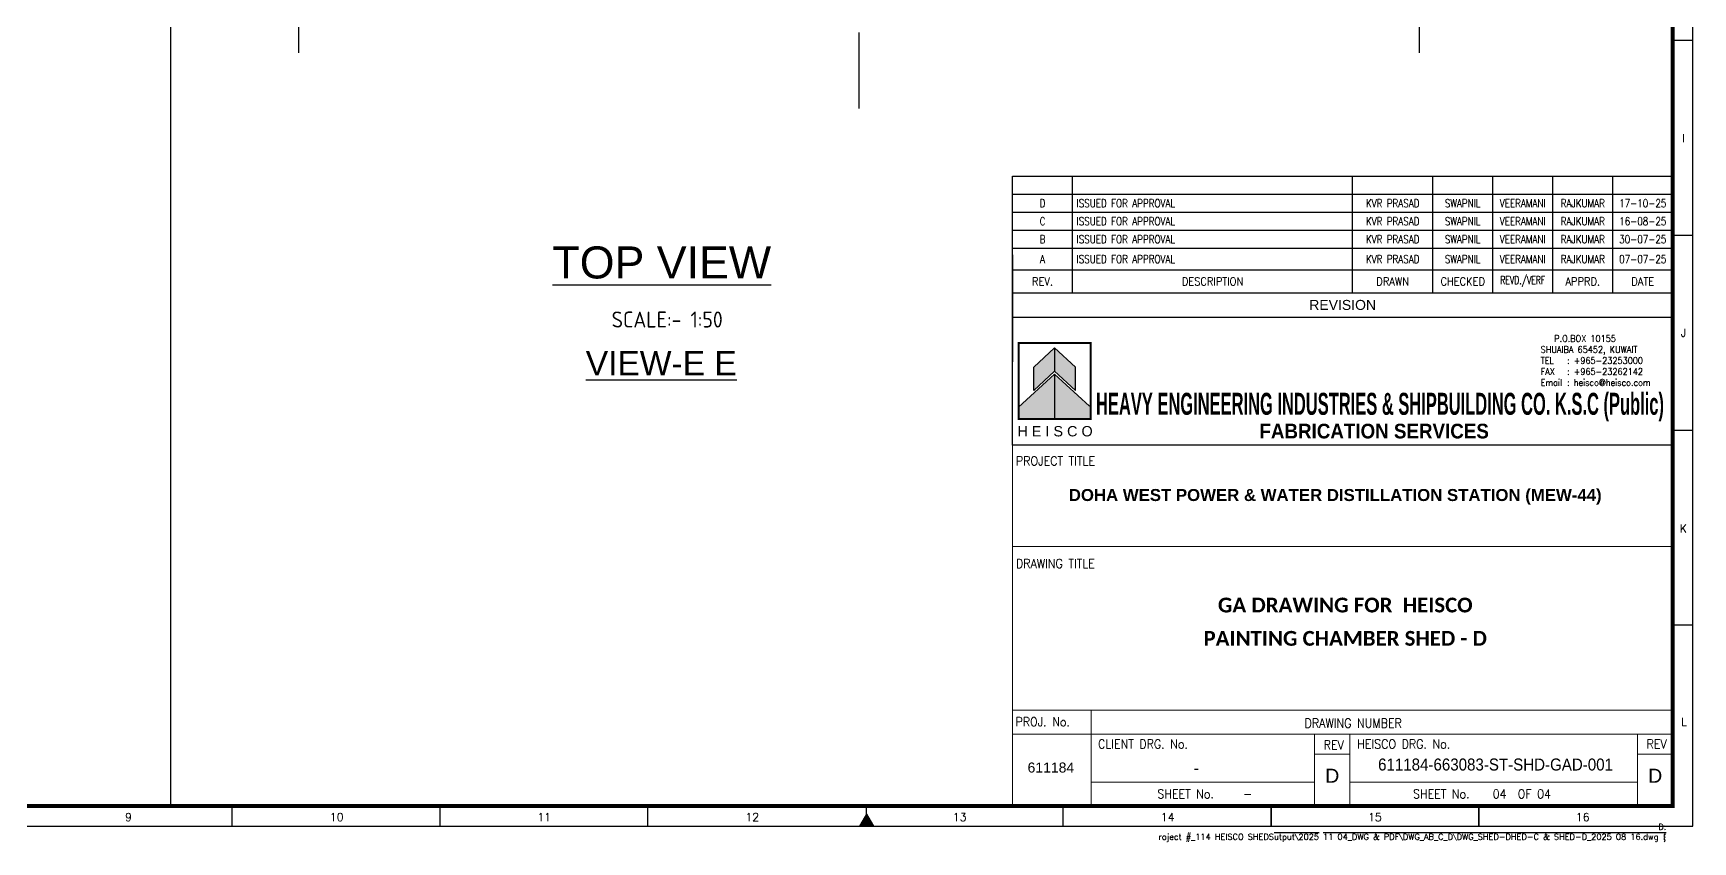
# Model space of a CAD drawing. Header units: millimetres. Extents: x -66 to 3621, y -1 to 3307.
# Drawn here: x 3202.9 to 3617.7, y 2713.4 to 2915.4 of the extents above; entities that cross this region are included whole.
import ezdxf
from ezdxf.enums import TextEntityAlignment as Align

# ---------------------------------------------------------------- set-up
doc = ezdxf.new("R2010")
doc.units = ezdxf.units.MM
doc.linetypes.add('CENTER2', pattern=[28.575, 19.05, -3.175, 3.175, -3.175])
for name, color, linetype in [('BORDER', 6, 'Continuous'), ('HEISCO', 7, 'Continuous'), ('TABLE', 4, 'Continuous')]:
    doc.layers.add(name, color=color, linetype=linetype)
doc.styles.add('ACISOTS', font='isocp.shx')
doc.styles.add('arial', font='arial.ttf')
doc.styles.add('HEISCO', font='ariblk.ttf')
doc.styles.add('HEISCO.', font='arial.ttf')
doc.styles.add('LOGO', font='ROMANS.SHX')
doc.styles.add('ROMANS', font='romans.shx', dxfattribs={"width": 0.8})
doc.styles.get("Standard").update_dxf_attribs({"font": 'arial.ttf'})

# ---------------------------------------------------------------- blocks, each defined once
blk = doc.blocks.new('A1B')
at = {"layer": 'BORDER', "color": 1}
for p, q in [((837, 199.17), (832, 199.17)), ((837, 150.51), (832, 150.51)), ((837, 101.84), (832, 101.84)), ((837, 53.17), (832, 53.17)), ((471.94, 8), (471.94, 3)), ((523.88, 8), (523.88, 3)), ((575.81, 8), (575.81, 3)), ((679.69, 3), (679.69, 8)), ((731.63, 3), (731.63, 8)), ((731.63, 8), (731.63, 3)), ((731.63, 3), (731.63, 8)), ((783.56, 3), (783.56, 8)), ((783.56, 8), (783.56, 3))]:
    blk.add_line(p, q, dxfattribs=at)
at = {"layer": 'BORDER'}
for p, q in [((630.5, 6), (628.77, 3)), ((630.5, 3), (630.5, 8)), ((630.5, 6), (632.23, 3))]:
    blk.add_line(p, q, dxfattribs=at)
blk.add_lwpolyline([(837, 3), (837, 590), (3, 590), (3, 3)], close=True, dxfattribs=at)
at = {"layer": 'BORDER', "const_width": 1}
blk.add_lwpolyline([(8, 8), (832, 8), (832, 585), (8, 585)], close=True, dxfattribs=at)
at = {"layer": 'BORDER'}
blk.add_solid([(632.23, 3), (628.77, 3), (630.5, 6)], dxfattribs=at)
at = {"color": 11, "insert": (830.38, 1.34), "char_height": 1.5, "width": 401.355, "attachment_point": 6, "style": 'ROMANS'}
blk.add_mtext('{\\W1;\\C1;D:\\Project #_114 HEISCO SHEDS\\Output\\2025 11 04_DWG & PDF\\DWG_AB_C_D\\DWG_SHED-D\\SHED-C & SHED-D_2025 08 16.dwg }', dxfattribs=at)
at = {"layer": 'BORDER', "color": 1, "style": 'ROMANS'}
for s, p in [('I', (834.69, 173.82)), ('J', (834.67, 125.23)), ('K', (834.62, 76.36)), ('L', (834.8, 28.07)), ('9', (446.1, 4.25)), ('10', (498.13, 4.25)), ('11', (549.97, 4.25)), ('12', (601.96, 4.25)), ('13', (653.79, 4.25)), ('14', (705.77, 4.25)), ('15', (757.56, 4.25)), ('16', (809.48, 4.25))]:
    blk.add_text(s, height=2, dxfattribs=at).set_placement(p, align=Align.CENTER)
blk = doc.blocks.new('A$C61D9601B')
at = {"layer": 'HEISCO'}
for color, points in [(34, [(5.84, -8.9), (5.84, -15.38), (11.66, -10.02), (11.66, -3.54)]), (40, [(11.66, -3.54), (11.66, -10.02), (17.48, -15.38), (17.48, -8.9)]), (142, [(1.66, -19.99), (1.66, -23.3), (11.66, -23.3), (11.66, -10.78)]), (138, [(11.66, -10.78), (11.66, -23.3), (21.66, -23.3), (21.66, -19.99)])]:
    blk.add_hatch(color=color, dxfattribs=at).paths.add_polyline_path(points)
blk.add_line((11.66, -10.78), (11.66, -23.3))
blk.add_line((11.66, -10.78), (11.66, -23.3))
at = {"layer": 'HEISCO', "color": 142, "true_color": 0x00a8e1}
blk.add_line((11.66, -10.78), (1.66, -19.99), dxfattribs=at)
at = {"layer": 'HEISCO', "color": 138, "true_color": 0x004961}
for q in [(11.66, -23.3), (21.38, -19.73), (11.66, -23.3)]:
    blk.add_line((11.66, -10.78), q, dxfattribs=at)
at = {"layer": 'HEISCO', "color": 142, "true_color": 0x00a8e1, "const_width": 0.559}
blk.add_lwpolyline([(21.66, -23.3), (21.66, -2.17), (1.66, -2.17), (1.66, -23.3)], close=True, dxfattribs=at)
at = {"layer": 'HEISCO', "color": 34, "true_color": 0xa85400}
blk.add_lwpolyline([(5.84, -8.9), (11.66, -3.54), (11.66, -10.02), (5.84, -15.38)], close=True, dxfattribs=at)
at = {"layer": 'HEISCO', "color": 40, "true_color": 0xffc038}
blk.add_lwpolyline([(17.48, -8.9), (11.66, -3.54), (11.66, -10.02), (17.48, -15.38)], close=True, dxfattribs=at)
at = {"layer": 'HEISCO', "color": 7, "linetype": 'Continuous', "style": 'HEISCO.'}
blk.add_text('H E I S C O', height=2.8666, dxfattribs=at).set_placement((11.77, -26.65), align=Align.MIDDLE_CENTER)
blk = doc.blocks.new('165-HEISCO')
at = {"layer": 'HEISCO', "color": 6}
blk.add_lwpolyline([(0, 32), (165, 32), (165, 0), (0, 0)], close=True, dxfattribs=at)
at = {"layer": 'HEISCO', "xscale": 0.9, "yscale": 0.9, "zscale": 0.9}
blk.add_blockref('A$C61D9601B', (0.03, 27.46), dxfattribs=at)
at = {"layer": 'HEISCO', "color": 7, "linetype": 'ByBlock', "style": 'HEISCO', "width": 0.471616}
blk.add_text('HEAVY ENGINEERING INDUSTRIES & SHIPBUILDING CO. K.S.C (Public)', height=5.5, dxfattribs=at).set_placement((20.87, 7.57), (162.79, 7.57), align=Align.FIT)
at = {"layer": 'HEISCO', "color": 7, "linetype": 'ByBlock', "style": 'HEISCO', "width": 0.8}
blk.add_text('FABRICATION SERVICES', height=3.6667, dxfattribs=at).set_placement((90.37, 3.51), align=Align.MIDDLE_CENTER)
at = {"layer": 'HEISCO', "color": 3, "insert": (131.98, 27.45), "char_height": 1.65, "width": 30.9183, "attachment_point": 1, "style": 'LOGO'}
blk.add_mtext('\\pxsm1,ql;   {\\W0.9;P.O.BOX 10155\\P\\pt3,4;SHUAIBA 65452, KUWAIT \\P\\pt4;TEL^I: +965-23253000 \\PFAX^I: +965-23262142 \\PEmail^I: heisco@heisco.com}', dxfattribs=at)
blk = doc.blocks.new('*T6013')
at = {"layer": 'TABLE', "color": 4}
for p, q in [((0, 35.16), (165, 35.16)), ((0, 0), (0, 35.16)), ((15, 6), (15, 35.16)), ((85, 6), (85, 35.16)), ((105, 6), (105, 35.16)), ((120, 6), (120, 35.16)), ((135, 6), (135, 35.16)), ((150, 6), (150, 35.16)), ((165, 0), (165, 35.16)), ((0, 11.77), (165, 11.77)), ((0, 6), (15, 6)), ((0, 0), (165, 0))]:
    blk.add_line(p, q, dxfattribs=at)
at = {"layer": 'TABLE', "color": 8}
for p, q in [((0, 30.66), (165, 30.66)), ((0, 26.16), (165, 26.16)), ((0, 21.66), (165, 21.66)), ((0, 17.16), (165, 17.16))]:
    blk.add_line(p, q, dxfattribs=at)
at = {"layer": 'TABLE', "color": 0, "lineweight": -2}
blk.add_line((15, 6), (165, 6), dxfattribs=at)
at = {"layer": 'TABLE', "color": 7}
for s, insert, char_height, width, attachment_point, style in [('D', (7.5, 28.41), 2, 13, 5, 'ROMANS'), ('ISSUED FOR APPROVAL', (16, 28.41), 2, 68, 4, 'ROMANS'), ('KVR PRASAD', (95, 28.41), 2, 18, 5, 'ROMANS'), ('SWAPNIL', (112.5, 28.41), 2, 13, 5, 'ROMANS'), ('VEERAMANI', (127.5, 28.41), 2, 13, 5, 'ROMANS'), ('RAJKUMAR', (142.5, 28.41), 2, 13, 5, 'ROMANS'), ('17-10-25', (157.5, 28.41), 2, 13, 5, 'ROMANS'), ('C', (7.5, 23.91), 2, 13, 5, 'ROMANS'), ('ISSUED FOR APPROVAL', (16, 23.91), 2, 68, 4, 'ROMANS'), ('KVR PRASAD', (95, 23.91), 2, 18, 5, 'ROMANS'), ('SWAPNIL', (112.5, 23.91), 2, 13, 5, 'ROMANS'), ('VEERAMANI', (127.5, 23.91), 2, 13, 5, 'ROMANS'), ('RAJKUMAR', (142.5, 23.91), 2, 13, 5, 'ROMANS'), ('16-08-25', (157.5, 23.91), 2, 13, 5, 'ROMANS'), ('B', (7.5, 19.41), 2, 13, 5, 'ROMANS'), ('ISSUED FOR APPROVAL', (16, 19.41), 2, 68, 4, 'ROMANS'), ('KVR PRASAD', (95, 19.41), 2, 18, 5, 'ROMANS'), ('SWAPNIL', (112.5, 19.41), 2, 13, 5, 'ROMANS'), ('VEERAMANI', (127.5, 19.41), 2, 13, 5, 'ROMANS'), ('RAJKUMAR', (142.5, 19.41), 2, 13, 5, 'ROMANS'), ('30-07-25', (157.5, 19.41), 2, 13, 5, 'ROMANS'), ('{\\W0.9;REV.}', (7.5, 8.89), 2, 13, 5, 'ROMANS'), ('{\\W0.9;DESCRIPTION}', (50, 8.89), 2, 68, 5, 'ROMANS'), ('{\\W0.9;DRAWN}', (95, 8.89), 2, 18, 5, 'ROMANS'), ('{\\W0.9;CHECKED}', (112.5, 8.89), 2, 13, 5, 'ROMANS'), ('{\\W0.7;REVD./VERF}', (127.5, 8.89), 2, 13, 5, 'ROMANS'), ('{\\W0.9;APPRD.}', (142.5, 8.89), 2, 13, 5, 'ROMANS'), ('{\\W0.9;DATE}', (157.5, 8.89), 2, 13, 5, 'ROMANS'), ('{\\C7;REVISION}', (82.5, 3), 2.5, 163, 5, 'arial')]:
    blk.add_mtext(s, dxfattribs=dict(at, insert=insert, char_height=char_height, width=width, attachment_point=attachment_point, style=style))
at = {"layer": 'TABLE', "color": 3, "char_height": 2, "style": 'ROMANS'}
for s, insert, width, attachment_point in [('A', (7.5, 14.46), 13, 5), ('ISSUED FOR APPROVAL', (16, 14.46), 68, 4), ('KVR PRASAD', (95, 14.46), 18, 5), ('SWAPNIL', (112.5, 14.46), 13, 5), ('VEERAMANI', (127.5, 14.46), 13, 5), ('RAJKUMAR', (142.5, 14.46), 13, 5), ('07-07-25', (157.5, 14.46), 13, 5)]:
    blk.add_mtext(s, dxfattribs=dict(at, insert=insert, width=width, attachment_point=attachment_point))

msp = doc.modelspace()

# ---------------------------------------------------------------- linework, layer by layer
msp.add_line((3237.21691, 3299.33669), (3237.21691, 2722.33669))
at = {"linetype": 'CENTER2'}
for p, q in [((3409.3388, 2896.52211), (3409.3388, 3277.89558)), ((3269.3388, 2910.43834), (3269.3388, 3263.97936)), ((3549.3388, 2910.43834), (3549.3388, 3263.97936))]:
    msp.add_line(p, q, dxfattribs=at)
at = {"layer": 'BORDER'}
for p, q in [((3447.65573, 2879.64381), (3612.65573, 2879.64381)), ((3447.65573, 2860.04859), (3447.65573, 2833.30788)), ((3612.65573, 2860.04859), (3612.65573, 2833.30788)), ((3447.65573, 2844.4569), (3612.65573, 2844.4569))]:
    msp.add_line(p, q, dxfattribs=at)
at = {"layer": 'BORDER', "color": 8, "lineweight": 0}
for p, q in [((3523.14162, 2735.33669), (3531.95951, 2735.33669)), ((3603.83784, 2735.33669), (3612.65573, 2735.33669))]:
    msp.add_line(p, q, dxfattribs=at)
at = {"layer": 'BORDER', "color": 6, "lineweight": 0}
msp.add_lwpolyline([(3447.65573, 2812.48571), (3612.65573, 2812.48571), (3612.65573, 2722.33669), (3447.65573, 2722.33669)], close=True, dxfattribs=at)
for points in [[(3447.65573, 2787.13749), (3612.65573, 2787.13749)], [(3447.65573, 2746.33669), (3612.65573, 2746.33669)], [(3467.32247, 2746.33669), (3467.32247, 2722.33669)], [(3447.65573, 2740.33669), (3612.65573, 2740.33669)], [(3523.14162, 2740.33669), (3523.14162, 2722.33669)], [(3531.95951, 2740.33669), (3531.95951, 2722.33669)], [(3603.83784, 2740.33669), (3603.83784, 2722.33669)]]:
    msp.add_lwpolyline(points, dxfattribs=at)
at = {"layer": 'BORDER', "color": 8, "lineweight": 0}
for points in [[(3467.32247, 2728.33669), (3523.14162, 2728.33669)], [(3531.95951, 2728.33669), (3603.83784, 2728.33669)]]:
    msp.add_lwpolyline(points, dxfattribs=at)

# ---------------------------------------------------------------- block references
for name, p in [('A1B', (2780.65573, 2714.33669)), ('*T6013', (3447.65573, 2844.48571))]:
    msp.add_blockref(name, p)
at = {"layer": 'HEISCO'}
msp.add_blockref('165-HEISCO', (3447.65573, 2812.48571), dxfattribs=at)

# ---------------------------------------------------------------- texts
at = {"attachment_point": 5}
for s, insert, char_height in [('{\\LTOP VIEW}', (3360.00177, 2858.0567), 8), ('{\\LVIEW-E E}', (3359.87216, 2832.95945), 6)]:
    msp.add_mtext(s, dxfattribs=dict(at, insert=insert, char_height=char_height))
at = {"insert": (3347.48013, 2845.86028), "char_height": 4, "attachment_point": 1, "style": 'ACISOTS'}
msp.add_mtext('SCALE:- 1:50', dxfattribs=at)
at = {"layer": 'BORDER', "color": 3, "style": 'ROMANS', "width": 0.9}
for s, p in [('PROJECT TITLE', (3448.49133, 2807.41995)), ('DRAWING TITLE', (3448.51835, 2781.79437)), ('PROJ. No.', (3448.39575, 2742.27747)), ('DRAWING NUMBER', (3520.64512, 2741.92919)), ('CLIENT DRG. No.', (3469.02754, 2736.7322)), ('HEISCO DRG. No.', (3533.78253, 2736.71244)), ('SHEET No.    -', (3483.854, 2724.26044)), ('SHEET No.   04  OF 04', (3547.74014, 2724.26044))]:
    msp.add_text(s, height=2.25, dxfattribs=at).set_placement(p)
for p in [(3527.93086, 2736.50638), (3608.62708, 2736.71754)]:
    msp.add_text('REV', height=2.25, dxfattribs=at).set_placement(p, align=Align.CENTER)
at = {"layer": 'BORDER', "color": 7, "style": 'arial'}
for s, insert, char_height, width, attachment_point in [('{\\fArial|b1|i0|c0|p34;DOHA WEST POWER & WATER DISTILLATION STATION (MEW-44)}', (3528.29469, 2799.57938), 3, 163.2446491, 5), ('{\\fCalibri|b1|i0|c0|p2;\\H1.2308x;GA DRAWING FOR  HEISCO}', (3530.80332, 2772.5361), 3, 163.2446491, 5), ('{\\fCalibri|b1|i0|c0|p2;\\H1.2308x;PAINTING CHAMBER SHED - D}', (3530.80332, 2764.21683), 3, 163.2446491, 5), ('611184', (3457.24857, 2733.2266), 2.5, 24.9498763, 2), ('{\\W0.9;611184-663083-ST-SHD-GAD-001}', (3568.35829, 2734.2282), 3, 43.6131774, 2), ('-', (3493.61505, 2733.33403), 3, 47.4853409, 2), ('D', (3527.55425, 2729.92402), 3.5, 6.2972783, 5), ('D', (3608.25047, 2729.92402), 3.5, 6.2972783, 5)]:
    msp.add_mtext(s, dxfattribs=dict(at, insert=insert, char_height=char_height, width=width, attachment_point=attachment_point))

doc.saveas('drawing.dxf')
